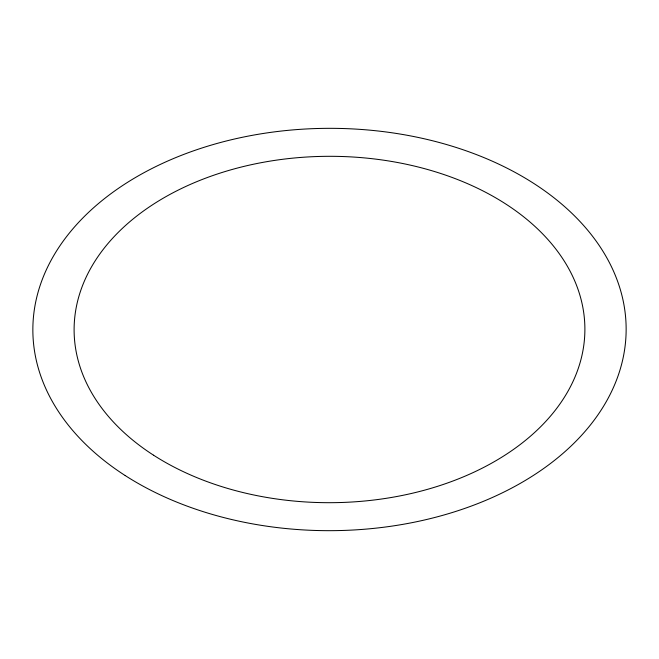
<?xml version="1.0" encoding="UTF-8"?>
<svg xmlns="http://www.w3.org/2000/svg" width="659" height="659" viewBox="0 0 659 659"><rect width="100%" height="100%" fill="white"/><g stroke="black" fill="none" stroke-linecap="round" stroke-linejoin="round"><path stroke-width="0.99" d="M125.177 475.543A296.649 201.176 -0.1 0 0 617.911 376.297A296.649 201.176 -0.1 0 0 245.403 136.66A296.649 201.176 -0.1 0 0 125.177 475.543M153.605 455.229A255.379 173.185 -0.1 0 0 577.795 369.79A255.379 173.185 -0.1 0 0 257.109 163.481A255.379 173.185 -0.1 0 0 153.605 455.229"/></g></svg>
